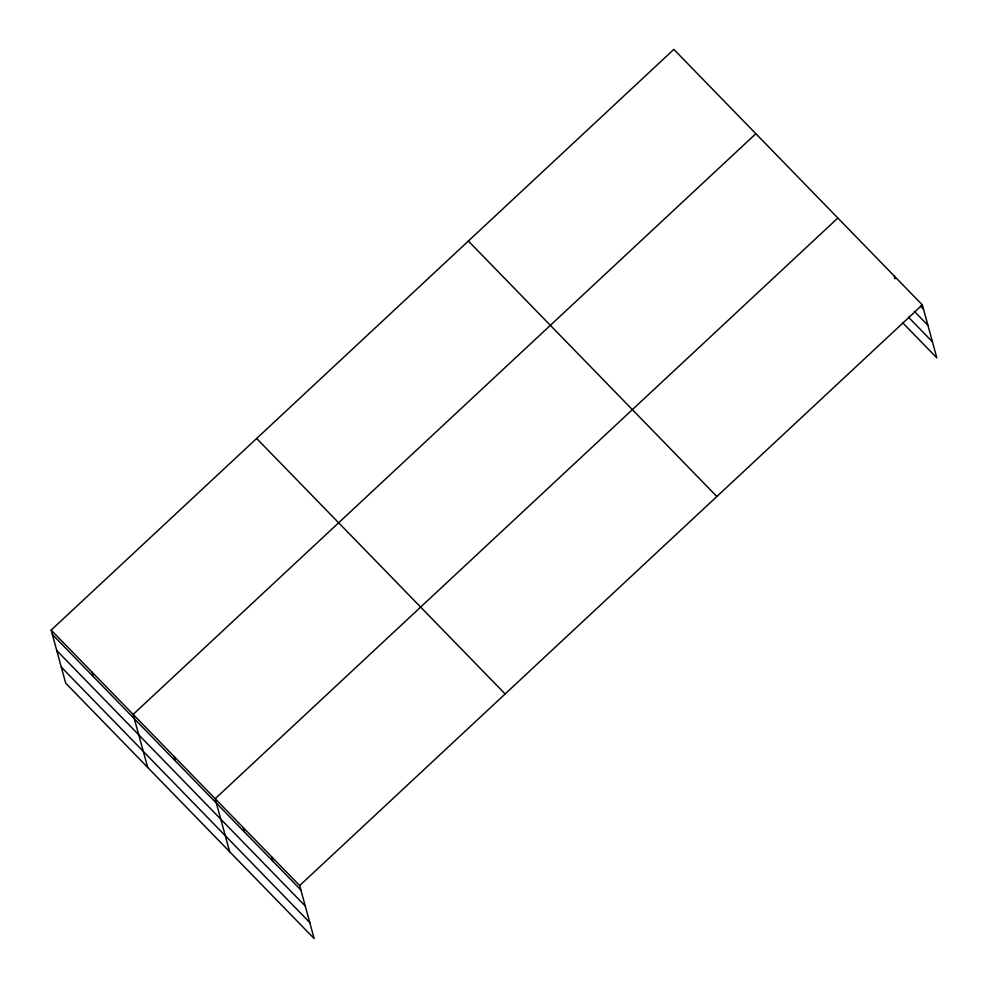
<?xml version="1.0" encoding="UTF-8"?>
<svg xmlns="http://www.w3.org/2000/svg" width="988" height="988" viewBox="0 0 988 988"><rect width="100%" height="100%" fill="white"/><g stroke="black" fill="none" stroke-linecap="round" stroke-linejoin="round"><path stroke-width="1.48" d="M51.166 630.109L299.66 885.581L314.159 938.6L65.665 683.116L51.166 630.109L673.841 49.4L922.335 304.884L936.834 357.891L902.415 322.508M755.845 133.713L133.158 714.41L147.669 767.429M837.849 218.015L215.162 798.724L229.673 851.742M299.66 885.581L922.335 304.884M920.408 306.033L923.533 309.256M914.369 311.368L927.93 325.311M908.454 317.173L932.45 341.836M468.361 241.035L716.856 496.507M256.645 438.474L505.14 693.959M52.352 634.481L300.846 889.966M56.748 650.536L305.243 906.008M61.268 667.073L309.763 922.545M894.177 275.924L894.967 278.838M271.49 856.633L272.688 861.005M243.332 827.685L244.53 832.057M174.16 756.573L175.358 760.945M92.156 672.26L93.354 676.644"/></g></svg>
